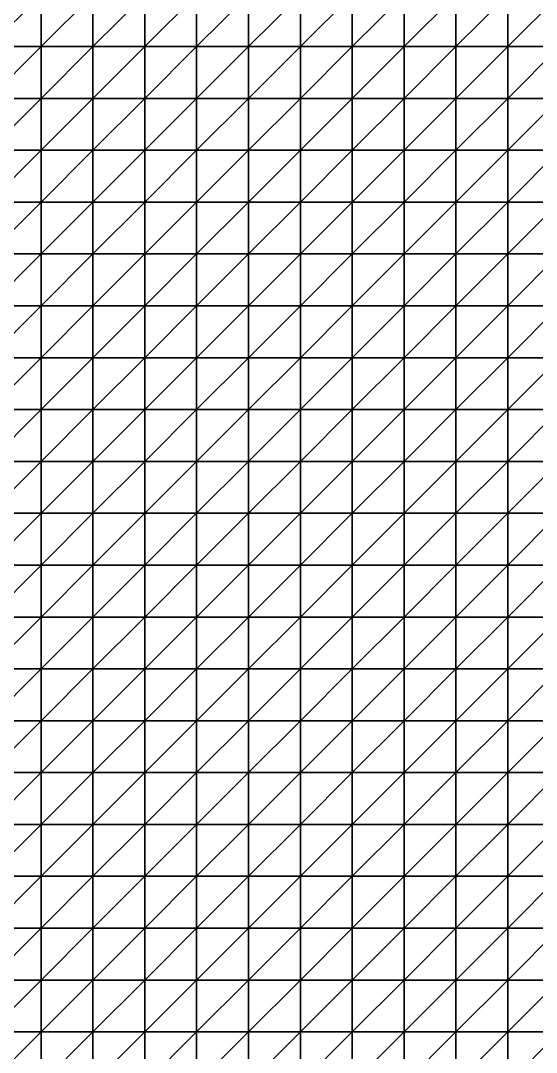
# Model space of a CAD drawing. Header units: metres. Extents: x 351000 to 353000, y 7455000 to 7457000.
# Drawn here: x 351490.1 to 351738.8, y 7455490.1 to 7455987.5 of the extents above; entities that cross this region are included whole.
import ezdxf

# ---------------------------------------------------------------- set-up
doc = ezdxf.new("R2010")
doc.units = ezdxf.units.M

msp = doc.modelspace()

# ---------------------------------------------------------------- linework, layer by layer
at = {"layer": 'BASE_OF_LEACHED_CAP_BOLC'}
for points in [[(351475, 7455975, 1236.84), (351500, 7455975, 1240.95), (351500, 7456000, 1235.75)], [(351475, 7455975, 1236.84), (351500, 7456000, 1235.75), (351475, 7456000, 1236.22)], [(351500, 7455975, 1240.95), (351525, 7455975, 1242.1), (351525, 7456000, 1236.6)], [(351500, 7455975, 1240.95), (351525, 7456000, 1236.6), (351500, 7456000, 1235.75)], [(351525, 7455975, 1242.1), (351550, 7455975, 1244.39), (351550, 7456000, 1239.29)], [(351525, 7455975, 1242.1), (351550, 7456000, 1239.29), (351525, 7456000, 1236.6)], [(351550, 7455975, 1244.39), (351575, 7455975, 1248.09), (351575, 7456000, 1243.83)], [(351550, 7455975, 1244.39), (351575, 7456000, 1243.83), (351550, 7456000, 1239.29)], [(351575, 7455975, 1248.09), (351600, 7455975, 1251.09), (351600, 7456000, 1249.67)], [(351575, 7455975, 1248.09), (351600, 7456000, 1249.67), (351575, 7456000, 1243.83)], [(351600, 7455975, 1251.09), (351625, 7455975, 1246), (351625, 7456000, 1246.76)], [(351600, 7455975, 1251.09), (351625, 7456000, 1246.76), (351600, 7456000, 1249.67)], [(351625, 7455975, 1246), (351650, 7455975, 1240.22), (351650, 7456000, 1240.07)], [(351625, 7455975, 1246), (351650, 7456000, 1240.07), (351625, 7456000, 1246.76)], [(351650, 7455975, 1240.22), (351675, 7455975, 1234.68), (351675, 7456000, 1233.52)], [(351650, 7455975, 1240.22), (351675, 7456000, 1233.52), (351650, 7456000, 1240.07)], [(351675, 7455975, 1234.68), (351700, 7455975, 1229.93), (351700, 7456000, 1227.82)], [(351675, 7455975, 1234.68), (351700, 7456000, 1227.82), (351675, 7456000, 1233.52)], [(351700, 7455975, 1229.93), (351725, 7455975, 1226.12), (351725, 7456000, 1223.27)], [(351700, 7455975, 1229.93), (351725, 7456000, 1223.27), (351700, 7456000, 1227.82)], [(351725, 7455975, 1226.12), (351750, 7455975, 1223.16), (351750, 7456000, 1219.85)], [(351725, 7455975, 1226.12), (351750, 7456000, 1219.85), (351725, 7456000, 1223.27)], [(351475, 7455950, 1236.3), (351500, 7455950, 1244.77), (351500, 7455975, 1240.95)], [(351475, 7455950, 1236.3), (351500, 7455975, 1240.95), (351475, 7455975, 1236.84)], [(351500, 7455950, 1244.77), (351525, 7455950, 1248.31), (351525, 7455975, 1242.1)], [(351500, 7455950, 1244.77), (351525, 7455975, 1242.1), (351500, 7455975, 1240.95)], [(351525, 7455950, 1248.31), (351550, 7455950, 1250.32), (351550, 7455975, 1244.39)], [(351525, 7455950, 1248.31), (351550, 7455975, 1244.39), (351525, 7455975, 1242.1)], [(351550, 7455950, 1250.32), (351575, 7455950, 1253.02), (351575, 7455975, 1248.09)], [(351550, 7455950, 1250.32), (351575, 7455975, 1248.09), (351550, 7455975, 1244.39)], [(351575, 7455950, 1253.02), (351600, 7455950, 1250.31), (351600, 7455975, 1251.09)], [(351575, 7455950, 1253.02), (351600, 7455975, 1251.09), (351575, 7455975, 1248.09)], [(351600, 7455950, 1250.31), (351625, 7455950, 1246.12), (351625, 7455975, 1246)], [(351600, 7455950, 1250.31), (351625, 7455975, 1246), (351600, 7455975, 1251.09)], [(351625, 7455950, 1246.12), (351650, 7455950, 1241.43), (351650, 7455975, 1240.22)], [(351625, 7455950, 1246.12), (351650, 7455975, 1240.22), (351625, 7455975, 1246)], [(351650, 7455950, 1241.43), (351675, 7455950, 1236.98), (351675, 7455975, 1234.68)], [(351650, 7455950, 1241.43), (351675, 7455975, 1234.68), (351650, 7455975, 1240.22)], [(351675, 7455950, 1236.98), (351700, 7455950, 1233.14), (351700, 7455975, 1229.93)], [(351675, 7455950, 1236.98), (351700, 7455975, 1229.93), (351675, 7455975, 1234.68)], [(351700, 7455950, 1233.14), (351725, 7455950, 1229.92), (351725, 7455975, 1226.12)], [(351700, 7455950, 1233.14), (351725, 7455975, 1226.12), (351700, 7455975, 1229.93)], [(351725, 7455950, 1229.92), (351750, 7455950, 1227.17), (351750, 7455975, 1223.16)], [(351725, 7455950, 1229.92), (351750, 7455975, 1223.16), (351725, 7455975, 1226.12)], [(351475, 7455925, 1235.77), (351500, 7455925, 1243.79), (351500, 7455950, 1244.77)], [(351475, 7455925, 1235.77), (351500, 7455950, 1244.77), (351475, 7455950, 1236.3)], [(351500, 7455925, 1243.79), (351525, 7455925, 1249.36), (351525, 7455950, 1248.31)], [(351500, 7455925, 1243.79), (351525, 7455950, 1248.31), (351500, 7455950, 1244.77)], [(351525, 7455925, 1249.36), (351550, 7455925, 1252.08), (351550, 7455950, 1250.32)], [(351525, 7455925, 1249.36), (351550, 7455950, 1250.32), (351525, 7455950, 1248.31)], [(351550, 7455925, 1252.08), (351575, 7455925, 1252.13), (351575, 7455950, 1253.02)], [(351550, 7455925, 1252.08), (351575, 7455950, 1253.02), (351550, 7455950, 1250.32)], [(351575, 7455925, 1252.13), (351600, 7455925, 1250.15), (351600, 7455950, 1250.31)], [(351575, 7455925, 1252.13), (351600, 7455950, 1250.31), (351575, 7455950, 1253.02)], [(351600, 7455925, 1250.15), (351625, 7455925, 1246.97), (351625, 7455950, 1246.12)], [(351600, 7455925, 1250.15), (351625, 7455950, 1246.12), (351600, 7455950, 1250.31)], [(351625, 7455925, 1246.97), (351650, 7455925, 1243.4), (351650, 7455950, 1241.43)], [(351625, 7455925, 1246.97), (351650, 7455950, 1241.43), (351625, 7455950, 1246.12)], [(351650, 7455925, 1243.4), (351675, 7455925, 1239.98), (351675, 7455950, 1236.98)], [(351650, 7455925, 1243.4), (351675, 7455950, 1236.98), (351650, 7455950, 1241.43)], [(351675, 7455925, 1239.98), (351700, 7455925, 1236.92), (351700, 7455950, 1233.14)], [(351675, 7455925, 1239.98), (351700, 7455950, 1233.14), (351675, 7455950, 1236.98)], [(351700, 7455925, 1236.92), (351725, 7455925, 1234.09), (351725, 7455950, 1229.92)], [(351700, 7455925, 1236.92), (351725, 7455950, 1229.92), (351700, 7455950, 1233.14)], [(351725, 7455925, 1234.09), (351750, 7455925, 1231.28), (351750, 7455950, 1227.17)], [(351725, 7455925, 1234.09), (351750, 7455950, 1227.17), (351725, 7455950, 1229.92)], [(351475, 7455900, 1235.75), (351500, 7455900, 1243.23), (351500, 7455925, 1243.79)], [(351475, 7455900, 1235.75), (351500, 7455925, 1243.79), (351475, 7455925, 1235.77)], [(351500, 7455900, 1243.23), (351525, 7455900, 1248.46), (351525, 7455925, 1249.36)], [(351500, 7455900, 1243.23), (351525, 7455925, 1249.36), (351500, 7455925, 1243.79)], [(351525, 7455900, 1248.46), (351550, 7455900, 1251.15), (351550, 7455925, 1252.08)], [(351525, 7455900, 1248.46), (351550, 7455925, 1252.08), (351525, 7455925, 1249.36)], [(351550, 7455900, 1251.15), (351575, 7455900, 1251.58), (351575, 7455925, 1252.13)], [(351550, 7455900, 1251.15), (351575, 7455925, 1252.13), (351550, 7455925, 1252.08)], [(351575, 7455900, 1251.58), (351600, 7455900, 1250.33), (351600, 7455925, 1250.15)], [(351575, 7455900, 1251.58), (351600, 7455925, 1250.15), (351575, 7455925, 1252.13)], [(351600, 7455900, 1250.33), (351625, 7455900, 1248.12), (351625, 7455925, 1246.97)], [(351600, 7455900, 1250.33), (351625, 7455925, 1246.97), (351600, 7455925, 1250.15)], [(351625, 7455900, 1248.12), (351650, 7455900, 1245.59), (351650, 7455925, 1243.4)], [(351625, 7455900, 1248.12), (351650, 7455925, 1243.4), (351625, 7455925, 1246.97)], [(351650, 7455900, 1245.59), (351675, 7455900, 1243.09), (351675, 7455925, 1239.98)], [(351650, 7455900, 1245.59), (351675, 7455925, 1239.98), (351650, 7455925, 1243.4)], [(351675, 7455900, 1243.09), (351700, 7455900, 1240.65), (351700, 7455925, 1236.92)], [(351675, 7455900, 1243.09), (351700, 7455925, 1236.92), (351675, 7455925, 1239.98)], [(351700, 7455900, 1240.65), (351725, 7455900, 1238.01), (351725, 7455925, 1234.09)], [(351700, 7455900, 1240.65), (351725, 7455925, 1234.09), (351700, 7455925, 1236.92)], [(351725, 7455900, 1238.01), (351750, 7455900, 1234.93), (351750, 7455925, 1231.28)], [(351725, 7455900, 1238.01), (351750, 7455925, 1231.28), (351725, 7455925, 1234.09)], [(351475, 7455875, 1236.37), (351500, 7455875, 1243.07), (351500, 7455900, 1243.23)], [(351475, 7455875, 1236.37), (351500, 7455900, 1243.23), (351475, 7455900, 1235.75)], [(351500, 7455875, 1243.07), (351525, 7455875, 1247.74), (351525, 7455900, 1248.46)], [(351500, 7455875, 1243.07), (351525, 7455900, 1248.46), (351500, 7455900, 1243.23)], [(351525, 7455875, 1247.74), (351550, 7455875, 1250.27), (351550, 7455900, 1251.15)], [(351525, 7455875, 1247.74), (351550, 7455900, 1251.15), (351525, 7455900, 1248.46)], [(351550, 7455875, 1250.27), (351575, 7455875, 1250.95), (351575, 7455900, 1251.58)], [(351550, 7455875, 1250.27), (351575, 7455900, 1251.58), (351550, 7455900, 1251.15)], [(351575, 7455875, 1250.95), (351600, 7455875, 1250.33), (351600, 7455900, 1250.33)], [(351575, 7455875, 1250.95), (351600, 7455900, 1250.33), (351575, 7455900, 1251.58)], [(351600, 7455875, 1250.33), (351625, 7455875, 1248.99), (351625, 7455900, 1248.12)], [(351600, 7455875, 1250.33), (351625, 7455900, 1248.12), (351600, 7455900, 1250.33)], [(351625, 7455875, 1248.99), (351650, 7455875, 1247.39), (351650, 7455900, 1245.59)], [(351625, 7455875, 1248.99), (351650, 7455900, 1245.59), (351625, 7455900, 1248.12)], [(351650, 7455875, 1247.39), (351675, 7455875, 1245.68), (351675, 7455900, 1243.09)], [(351650, 7455875, 1247.39), (351675, 7455900, 1243.09), (351650, 7455900, 1245.59)], [(351675, 7455875, 1245.68), (351700, 7455875, 1243.72), (351700, 7455900, 1240.65)], [(351675, 7455875, 1245.68), (351700, 7455900, 1240.65), (351675, 7455900, 1243.09)], [(351700, 7455875, 1243.72), (351725, 7455875, 1241.16), (351725, 7455900, 1238.01)], [(351700, 7455875, 1243.72), (351725, 7455900, 1238.01), (351700, 7455900, 1240.65)], [(351725, 7455875, 1241.16), (351750, 7455875, 1237.73), (351750, 7455900, 1234.93)], [(351725, 7455875, 1241.16), (351750, 7455900, 1234.93), (351725, 7455900, 1238.01)], [(351475, 7455850, 1237.4), (351500, 7455850, 1242.96), (351500, 7455875, 1243.07)], [(351475, 7455850, 1237.4), (351500, 7455875, 1243.07), (351475, 7455875, 1236.37)], [(351500, 7455850, 1242.96), (351525, 7455850, 1246.81), (351525, 7455875, 1247.74)], [(351500, 7455850, 1242.96), (351525, 7455875, 1247.74), (351500, 7455875, 1243.07)], [(351525, 7455850, 1246.81), (351550, 7455850, 1248.95), (351550, 7455875, 1250.27)], [(351525, 7455850, 1246.81), (351550, 7455875, 1250.27), (351525, 7455875, 1247.74)], [(351550, 7455850, 1248.95), (351575, 7455850, 1249.74), (351575, 7455875, 1250.95)], [(351550, 7455850, 1248.95), (351575, 7455875, 1250.95), (351550, 7455875, 1250.27)], [(351575, 7455850, 1249.74), (351600, 7455850, 1249.62), (351600, 7455875, 1250.33)], [(351575, 7455850, 1249.74), (351600, 7455875, 1250.33), (351575, 7455875, 1250.95)], [(351600, 7455850, 1249.62), (351625, 7455850, 1249.03), (351625, 7455875, 1248.99)], [(351600, 7455850, 1249.62), (351625, 7455875, 1248.99), (351600, 7455875, 1250.33)], [(351625, 7455850, 1249.03), (351650, 7455850, 1248.25), (351650, 7455875, 1247.39)], [(351625, 7455850, 1249.03), (351650, 7455875, 1247.39), (351625, 7455875, 1248.99)], [(351650, 7455850, 1248.25), (351675, 7455850, 1247.25), (351675, 7455875, 1245.68)], [(351650, 7455850, 1248.25), (351675, 7455875, 1245.68), (351650, 7455875, 1247.39)], [(351675, 7455850, 1247.25), (351700, 7455850, 1245.72), (351700, 7455875, 1243.72)], [(351675, 7455850, 1247.25), (351700, 7455875, 1243.72), (351675, 7455875, 1245.68)], [(351700, 7455850, 1245.72), (351725, 7455850, 1243.24), (351725, 7455875, 1241.16)], [(351700, 7455850, 1245.72), (351725, 7455875, 1241.16), (351700, 7455875, 1243.72)], [(351725, 7455850, 1243.24), (351750, 7455850, 1239.54), (351750, 7455875, 1237.73)], [(351725, 7455850, 1243.24), (351750, 7455875, 1237.73), (351725, 7455875, 1241.16)], [(351475, 7455825, 1238.33), (351500, 7455825, 1242.42), (351500, 7455850, 1242.96)], [(351475, 7455825, 1238.33), (351500, 7455850, 1242.96), (351475, 7455850, 1237.4)], [(351500, 7455825, 1242.42), (351525, 7455825, 1245.18), (351525, 7455850, 1246.81)], [(351500, 7455825, 1242.42), (351525, 7455850, 1246.81), (351500, 7455850, 1242.96)], [(351525, 7455825, 1245.18), (351550, 7455825, 1246.76), (351550, 7455850, 1248.95)], [(351525, 7455825, 1245.18), (351550, 7455850, 1248.95), (351525, 7455850, 1246.81)], [(351550, 7455825, 1246.76), (351575, 7455825, 1247.51), (351575, 7455850, 1249.74)], [(351550, 7455825, 1246.76), (351575, 7455850, 1249.74), (351550, 7455850, 1248.95)], [(351575, 7455825, 1247.51), (351600, 7455825, 1247.8), (351600, 7455850, 1249.62)], [(351575, 7455825, 1247.51), (351600, 7455850, 1249.62), (351575, 7455850, 1249.74)], [(351600, 7455825, 1247.8), (351625, 7455825, 1247.89), (351625, 7455850, 1249.03)], [(351600, 7455825, 1247.8), (351625, 7455850, 1249.03), (351600, 7455850, 1249.62)], [(351625, 7455825, 1247.89), (351650, 7455825, 1247.87), (351650, 7455850, 1248.25)], [(351625, 7455825, 1247.89), (351650, 7455850, 1248.25), (351625, 7455850, 1249.03)], [(351650, 7455825, 1247.87), (351675, 7455825, 1247.56), (351675, 7455850, 1247.25)], [(351650, 7455825, 1247.87), (351675, 7455850, 1247.25), (351650, 7455850, 1248.25)], [(351675, 7455825, 1247.56), (351700, 7455825, 1246.51), (351700, 7455850, 1245.72)], [(351675, 7455825, 1247.56), (351700, 7455850, 1245.72), (351675, 7455850, 1247.25)], [(351700, 7455825, 1246.51), (351725, 7455825, 1244.23), (351725, 7455850, 1243.24)], [(351700, 7455825, 1246.51), (351725, 7455850, 1243.24), (351700, 7455850, 1245.72)], [(351725, 7455825, 1244.23), (351750, 7455825, 1240.43), (351750, 7455850, 1239.54)], [(351725, 7455825, 1244.23), (351750, 7455850, 1239.54), (351725, 7455850, 1243.24)], [(351475, 7455800, 1238.61), (351500, 7455800, 1240.99), (351500, 7455825, 1242.42)], [(351475, 7455800, 1238.61), (351500, 7455825, 1242.42), (351475, 7455825, 1238.33)], [(351500, 7455800, 1240.99), (351525, 7455800, 1242.5), (351525, 7455825, 1245.18)], [(351500, 7455800, 1240.99), (351525, 7455825, 1245.18), (351500, 7455825, 1242.42)], [(351525, 7455800, 1242.5), (351550, 7455800, 1243.43), (351550, 7455825, 1246.76)], [(351525, 7455800, 1242.5), (351550, 7455825, 1246.76), (351525, 7455825, 1245.18)], [(351550, 7455800, 1243.43), (351575, 7455800, 1244.09), (351575, 7455825, 1247.51)], [(351550, 7455800, 1243.43), (351575, 7455825, 1247.51), (351550, 7455825, 1246.76)], [(351575, 7455800, 1244.09), (351600, 7455800, 1244.75), (351600, 7455825, 1247.8)], [(351575, 7455800, 1244.09), (351600, 7455825, 1247.8), (351575, 7455825, 1247.51)], [(351600, 7455800, 1244.75), (351625, 7455800, 1245.49), (351625, 7455825, 1247.89)], [(351600, 7455800, 1244.75), (351625, 7455825, 1247.89), (351600, 7455825, 1247.8)], [(351625, 7455800, 1245.49), (351650, 7455800, 1246.23), (351650, 7455825, 1247.87)], [(351625, 7455800, 1245.49), (351650, 7455825, 1247.87), (351625, 7455825, 1247.89)], [(351650, 7455800, 1246.23), (351675, 7455800, 1246.64), (351675, 7455825, 1247.56)], [(351650, 7455800, 1246.23), (351675, 7455825, 1247.56), (351650, 7455825, 1247.87)], [(351675, 7455800, 1246.64), (351700, 7455800, 1246.17), (351700, 7455825, 1246.51)], [(351675, 7455800, 1246.64), (351700, 7455825, 1246.51), (351675, 7455825, 1247.56)], [(351700, 7455800, 1246.17), (351725, 7455800, 1244.26), (351725, 7455825, 1244.23)], [(351700, 7455800, 1246.17), (351725, 7455825, 1244.23), (351700, 7455825, 1246.51)], [(351725, 7455800, 1244.26), (351750, 7455800, 1240.63), (351750, 7455825, 1240.43)], [(351725, 7455800, 1244.26), (351750, 7455825, 1240.43), (351725, 7455825, 1244.23)], [(351475, 7455775, 1237.82), (351500, 7455775, 1238.43), (351500, 7455800, 1240.99)], [(351475, 7455775, 1237.82), (351500, 7455800, 1240.99), (351475, 7455800, 1238.61)], [(351500, 7455775, 1238.43), (351525, 7455775, 1238.7), (351525, 7455800, 1242.5)], [(351500, 7455775, 1238.43), (351525, 7455800, 1242.5), (351500, 7455800, 1240.99)], [(351525, 7455775, 1238.7), (351550, 7455775, 1239), (351550, 7455800, 1243.43)], [(351525, 7455775, 1238.7), (351550, 7455800, 1243.43), (351525, 7455800, 1242.5)], [(351550, 7455775, 1239), (351575, 7455775, 1239.62), (351575, 7455800, 1244.09)], [(351550, 7455775, 1239), (351575, 7455800, 1244.09), (351550, 7455800, 1243.43)], [(351575, 7455775, 1239.62), (351600, 7455775, 1240.67), (351600, 7455800, 1244.75)], [(351575, 7455775, 1239.62), (351600, 7455800, 1244.75), (351575, 7455800, 1244.09)], [(351600, 7455775, 1240.67), (351625, 7455775, 1242.06), (351625, 7455800, 1245.49)], [(351600, 7455775, 1240.67), (351625, 7455800, 1245.49), (351600, 7455800, 1244.75)], [(351625, 7455775, 1242.06), (351650, 7455775, 1243.57), (351650, 7455800, 1246.23)], [(351625, 7455775, 1242.06), (351650, 7455800, 1246.23), (351625, 7455800, 1245.49)], [(351650, 7455775, 1243.57), (351675, 7455775, 1244.74), (351675, 7455800, 1246.64)], [(351650, 7455775, 1243.57), (351675, 7455800, 1246.64), (351650, 7455800, 1246.23)], [(351675, 7455775, 1244.74), (351700, 7455775, 1244.95), (351700, 7455800, 1246.17)], [(351675, 7455775, 1244.74), (351700, 7455800, 1246.17), (351675, 7455800, 1246.64)], [(351700, 7455775, 1244.95), (351725, 7455775, 1243.59), (351725, 7455800, 1244.26)], [(351700, 7455775, 1244.95), (351725, 7455800, 1244.26), (351700, 7455800, 1246.17)], [(351725, 7455775, 1243.59), (351750, 7455775, 1240.38), (351750, 7455800, 1240.63)], [(351725, 7455775, 1243.59), (351750, 7455800, 1240.63), (351725, 7455800, 1244.26)], [(351475, 7455750, 1235.82), (351500, 7455750, 1234.81), (351500, 7455775, 1238.43)], [(351475, 7455750, 1235.82), (351500, 7455775, 1238.43), (351475, 7455775, 1237.82)], [(351500, 7455750, 1234.81), (351525, 7455750, 1234), (351525, 7455775, 1238.7)], [(351500, 7455750, 1234.81), (351525, 7455775, 1238.7), (351500, 7455775, 1238.43)], [(351525, 7455750, 1234), (351550, 7455750, 1233.84), (351550, 7455775, 1239)], [(351525, 7455750, 1234), (351550, 7455775, 1239), (351525, 7455775, 1238.7)], [(351550, 7455750, 1233.84), (351575, 7455750, 1234.53), (351575, 7455775, 1239.62)], [(351550, 7455750, 1233.84), (351575, 7455775, 1239.62), (351550, 7455775, 1239)], [(351575, 7455750, 1234.53), (351600, 7455750, 1236.01), (351600, 7455775, 1240.67)], [(351575, 7455750, 1234.53), (351600, 7455775, 1240.67), (351575, 7455775, 1239.62)], [(351600, 7455750, 1236.01), (351625, 7455750, 1238.05), (351625, 7455775, 1242.06)], [(351600, 7455750, 1236.01), (351625, 7455775, 1242.06), (351600, 7455775, 1240.67)], [(351625, 7455750, 1238.05), (351650, 7455750, 1240.29), (351650, 7455775, 1243.57)], [(351625, 7455750, 1238.05), (351650, 7455775, 1243.57), (351625, 7455775, 1242.06)], [(351650, 7455750, 1240.29), (351675, 7455750, 1242.21), (351675, 7455775, 1244.74)], [(351650, 7455750, 1240.29), (351675, 7455775, 1244.74), (351650, 7455775, 1243.57)], [(351675, 7455750, 1242.21), (351700, 7455750, 1243.12), (351700, 7455775, 1244.95)], [(351675, 7455750, 1242.21), (351700, 7455775, 1244.95), (351675, 7455775, 1244.74)], [(351700, 7455750, 1243.12), (351725, 7455750, 1242.41), (351725, 7455775, 1243.59)], [(351700, 7455750, 1243.12), (351725, 7455775, 1243.59), (351700, 7455775, 1244.95)], [(351725, 7455750, 1242.41), (351750, 7455750, 1239.81), (351750, 7455775, 1240.38)], [(351725, 7455750, 1242.41), (351750, 7455775, 1240.38), (351725, 7455775, 1243.59)], [(351475, 7455725, 1232.79), (351500, 7455725, 1230.49), (351500, 7455750, 1234.81)], [(351475, 7455725, 1232.79), (351500, 7455750, 1234.81), (351475, 7455750, 1235.82)], [(351500, 7455725, 1230.49), (351525, 7455725, 1228.93), (351525, 7455750, 1234)], [(351500, 7455725, 1230.49), (351525, 7455750, 1234), (351500, 7455750, 1234.81)], [(351525, 7455725, 1228.93), (351550, 7455725, 1228.53), (351550, 7455750, 1233.84)], [(351525, 7455725, 1228.93), (351550, 7455750, 1233.84), (351525, 7455750, 1234)], [(351550, 7455725, 1228.53), (351575, 7455725, 1229.41), (351575, 7455750, 1234.53)], [(351550, 7455725, 1228.53), (351575, 7455750, 1234.53), (351550, 7455750, 1233.84)], [(351575, 7455725, 1229.41), (351600, 7455725, 1231.35), (351600, 7455750, 1236.01)], [(351575, 7455725, 1229.41), (351600, 7455750, 1236.01), (351575, 7455750, 1234.53)], [(351600, 7455725, 1231.35), (351625, 7455725, 1233.97), (351625, 7455750, 1238.05)], [(351600, 7455725, 1231.35), (351625, 7455750, 1238.05), (351600, 7455750, 1236.01)], [(351625, 7455725, 1233.97), (351650, 7455725, 1236.82), (351650, 7455750, 1240.29)], [(351625, 7455725, 1233.97), (351650, 7455750, 1240.29), (351625, 7455750, 1238.05)], [(351650, 7455725, 1236.82), (351675, 7455725, 1239.34), (351675, 7455750, 1242.21)], [(351650, 7455725, 1236.82), (351675, 7455750, 1242.21), (351650, 7455750, 1240.29)], [(351675, 7455725, 1239.34), (351700, 7455725, 1240.86), (351700, 7455750, 1243.12)], [(351675, 7455725, 1239.34), (351700, 7455750, 1243.12), (351675, 7455750, 1242.21)], [(351700, 7455725, 1240.86), (351725, 7455725, 1240.78), (351725, 7455750, 1242.41)], [(351700, 7455725, 1240.86), (351725, 7455750, 1242.41), (351700, 7455750, 1243.12)], [(351725, 7455725, 1240.78), (351750, 7455725, 1238.86), (351750, 7455750, 1239.81)], [(351725, 7455725, 1240.78), (351750, 7455750, 1239.81), (351725, 7455750, 1242.41)], [(351475, 7455700, 1229.16), (351500, 7455700, 1226.05), (351500, 7455725, 1230.49)], [(351475, 7455700, 1229.16), (351500, 7455725, 1230.49), (351475, 7455725, 1232.79)], [(351500, 7455700, 1226.05), (351525, 7455700, 1224.09), (351525, 7455725, 1228.93)], [(351500, 7455700, 1226.05), (351525, 7455725, 1228.93), (351500, 7455725, 1230.49)], [(351525, 7455700, 1224.09), (351550, 7455700, 1223.71), (351550, 7455725, 1228.53)], [(351525, 7455700, 1224.09), (351550, 7455725, 1228.53), (351525, 7455725, 1228.93)], [(351550, 7455700, 1223.71), (351575, 7455700, 1224.87), (351575, 7455725, 1229.41)], [(351550, 7455700, 1223.71), (351575, 7455725, 1229.41), (351550, 7455725, 1228.53)], [(351575, 7455700, 1224.87), (351600, 7455700, 1227.22), (351600, 7455725, 1231.35)], [(351575, 7455700, 1224.87), (351600, 7455725, 1231.35), (351575, 7455725, 1229.41)], [(351600, 7455700, 1227.22), (351625, 7455700, 1230.26), (351625, 7455725, 1233.97)], [(351600, 7455700, 1227.22), (351625, 7455725, 1233.97), (351600, 7455725, 1231.35)], [(351625, 7455700, 1230.26), (351650, 7455700, 1233.48), (351650, 7455725, 1236.82)], [(351625, 7455700, 1230.26), (351650, 7455725, 1236.82), (351625, 7455725, 1233.97)], [(351650, 7455700, 1233.48), (351675, 7455700, 1236.33), (351675, 7455725, 1239.34)], [(351650, 7455700, 1233.48), (351675, 7455725, 1239.34), (351650, 7455725, 1236.82)], [(351675, 7455700, 1236.33), (351700, 7455700, 1238.21), (351700, 7455725, 1240.86)], [(351675, 7455700, 1236.33), (351700, 7455725, 1240.86), (351675, 7455725, 1239.34)], [(351700, 7455700, 1238.21), (351725, 7455700, 1238.62), (351725, 7455725, 1240.78)], [(351700, 7455700, 1238.21), (351725, 7455725, 1240.78), (351700, 7455725, 1240.86)], [(351725, 7455700, 1238.62), (351750, 7455700, 1237.33), (351750, 7455725, 1238.86)], [(351725, 7455700, 1238.62), (351750, 7455725, 1238.86), (351725, 7455725, 1240.78)], [(351475, 7455675, 1225.49), (351500, 7455675, 1222.05), (351500, 7455700, 1226.05)], [(351475, 7455675, 1225.49), (351500, 7455700, 1226.05), (351475, 7455700, 1229.16)], [(351500, 7455675, 1222.05), (351525, 7455675, 1220.08), (351525, 7455700, 1224.09)], [(351500, 7455675, 1222.05), (351525, 7455700, 1224.09), (351500, 7455700, 1226.05)], [(351525, 7455675, 1220.08), (351550, 7455675, 1219.9), (351550, 7455700, 1223.71)], [(351525, 7455675, 1220.08), (351550, 7455700, 1223.71), (351525, 7455700, 1224.09)], [(351550, 7455675, 1219.9), (351575, 7455675, 1221.38), (351575, 7455700, 1224.87)], [(351550, 7455675, 1219.9), (351575, 7455700, 1224.87), (351550, 7455700, 1223.71)], [(351575, 7455675, 1221.38), (351600, 7455675, 1224.01), (351600, 7455700, 1227.22)], [(351575, 7455675, 1221.38), (351600, 7455700, 1227.22), (351575, 7455700, 1224.87)], [(351600, 7455675, 1224.01), (351625, 7455675, 1227.21), (351625, 7455700, 1230.26)], [(351600, 7455675, 1224.01), (351625, 7455700, 1230.26), (351600, 7455700, 1227.22)], [(351625, 7455675, 1227.21), (351650, 7455675, 1230.43), (351650, 7455700, 1233.48)], [(351625, 7455675, 1227.21), (351650, 7455700, 1233.48), (351625, 7455700, 1230.26)], [(351650, 7455675, 1230.43), (351675, 7455675, 1233.23), (351675, 7455700, 1236.33)], [(351650, 7455675, 1230.43), (351675, 7455700, 1236.33), (351650, 7455700, 1233.48)], [(351675, 7455675, 1233.23), (351700, 7455675, 1235.12), (351700, 7455700, 1238.21)], [(351675, 7455675, 1233.23), (351700, 7455700, 1238.21), (351675, 7455700, 1236.33)], [(351700, 7455675, 1235.12), (351725, 7455675, 1235.74), (351725, 7455700, 1238.62)], [(351700, 7455675, 1235.12), (351725, 7455700, 1238.62), (351700, 7455700, 1238.21)], [(351725, 7455675, 1235.74), (351750, 7455675, 1234.96), (351750, 7455700, 1237.33)], [(351725, 7455675, 1235.74), (351750, 7455700, 1237.33), (351725, 7455700, 1238.62)], [(351475, 7455650, 1222.28), (351500, 7455650, 1218.96), (351500, 7455675, 1222.05)], [(351475, 7455650, 1222.28), (351500, 7455675, 1222.05), (351475, 7455675, 1225.49)], [(351500, 7455650, 1218.96), (351525, 7455650, 1217.25), (351525, 7455675, 1220.08)], [(351500, 7455650, 1218.96), (351525, 7455675, 1220.08), (351500, 7455675, 1222.05)], [(351525, 7455650, 1217.25), (351550, 7455650, 1217.4), (351550, 7455675, 1219.9)], [(351525, 7455650, 1217.25), (351550, 7455675, 1219.9), (351525, 7455675, 1220.08)], [(351550, 7455650, 1217.4), (351575, 7455650, 1219.14), (351575, 7455675, 1221.38)], [(351550, 7455650, 1217.4), (351575, 7455675, 1221.38), (351550, 7455675, 1219.9)], [(351575, 7455650, 1219.14), (351600, 7455650, 1221.84), (351600, 7455675, 1224.01)], [(351575, 7455650, 1219.14), (351600, 7455675, 1224.01), (351575, 7455675, 1221.38)], [(351600, 7455650, 1221.84), (351625, 7455650, 1224.85), (351625, 7455675, 1227.21)], [(351600, 7455650, 1221.84), (351625, 7455675, 1227.21), (351600, 7455675, 1224.01)], [(351625, 7455650, 1224.85), (351650, 7455650, 1227.68), (351650, 7455675, 1230.43)], [(351625, 7455650, 1224.85), (351650, 7455675, 1230.43), (351625, 7455675, 1227.21)], [(351650, 7455650, 1227.68), (351675, 7455650, 1229.98), (351675, 7455675, 1233.23)], [(351650, 7455650, 1227.68), (351675, 7455675, 1233.23), (351650, 7455675, 1230.43)], [(351675, 7455650, 1229.98), (351700, 7455650, 1231.48), (351700, 7455675, 1235.12)], [(351675, 7455650, 1229.98), (351700, 7455675, 1235.12), (351675, 7455675, 1233.23)], [(351700, 7455650, 1231.48), (351725, 7455650, 1232.03), (351725, 7455675, 1235.74)], [(351700, 7455650, 1231.48), (351725, 7455675, 1235.74), (351700, 7455675, 1235.12)], [(351725, 7455650, 1232.03), (351750, 7455650, 1231.62), (351750, 7455675, 1234.96)], [(351725, 7455650, 1232.03), (351750, 7455675, 1234.96), (351725, 7455675, 1235.74)], [(351475, 7455625, 1219.81), (351500, 7455625, 1216.93), (351500, 7455650, 1218.96)], [(351475, 7455625, 1219.81), (351500, 7455650, 1218.96), (351475, 7455650, 1222.28)], [(351500, 7455625, 1216.93), (351525, 7455625, 1215.68), (351525, 7455650, 1217.25)], [(351500, 7455625, 1216.93), (351525, 7455650, 1217.25), (351500, 7455650, 1218.96)], [(351525, 7455625, 1215.68), (351550, 7455625, 1216.19), (351550, 7455650, 1217.4)], [(351525, 7455625, 1215.68), (351550, 7455650, 1217.4), (351525, 7455650, 1217.25)], [(351550, 7455625, 1216.19), (351575, 7455625, 1218.06), (351575, 7455650, 1219.14)], [(351550, 7455625, 1216.19), (351575, 7455650, 1219.14), (351550, 7455650, 1217.4)], [(351575, 7455625, 1218.06), (351600, 7455625, 1220.58), (351600, 7455650, 1221.84)], [(351575, 7455625, 1218.06), (351600, 7455650, 1221.84), (351575, 7455650, 1219.14)], [(351600, 7455625, 1220.58), (351625, 7455625, 1223.08), (351625, 7455650, 1224.85)], [(351600, 7455625, 1220.58), (351625, 7455650, 1224.85), (351600, 7455650, 1221.84)], [(351625, 7455625, 1223.08), (351650, 7455625, 1225.11), (351650, 7455650, 1227.68)], [(351625, 7455625, 1223.08), (351650, 7455650, 1227.68), (351625, 7455650, 1224.85)], [(351650, 7455625, 1225.11), (351675, 7455625, 1226.52), (351675, 7455650, 1229.98)], [(351650, 7455625, 1225.11), (351675, 7455650, 1229.98), (351650, 7455650, 1227.68)], [(351675, 7455625, 1226.52), (351700, 7455625, 1227.3), (351700, 7455650, 1231.48)], [(351675, 7455625, 1226.52), (351700, 7455650, 1231.48), (351675, 7455650, 1229.98)], [(351700, 7455625, 1227.3), (351725, 7455625, 1227.53), (351725, 7455650, 1232.03)], [(351700, 7455625, 1227.3), (351725, 7455650, 1232.03), (351700, 7455650, 1231.48)], [(351725, 7455625, 1227.53), (351750, 7455625, 1227.4), (351750, 7455650, 1231.62)], [(351725, 7455625, 1227.53), (351750, 7455650, 1231.62), (351725, 7455650, 1232.03)], [(351475, 7455600, 1218.12), (351500, 7455600, 1215.87), (351500, 7455625, 1216.93)], [(351475, 7455600, 1218.12), (351500, 7455625, 1216.93), (351475, 7455625, 1219.81)], [(351500, 7455600, 1215.87), (351525, 7455600, 1215.16), (351525, 7455625, 1215.68)], [(351500, 7455600, 1215.87), (351525, 7455625, 1215.68), (351500, 7455625, 1216.93)], [(351525, 7455600, 1215.16), (351550, 7455600, 1215.98), (351550, 7455625, 1216.19)], [(351525, 7455600, 1215.16), (351550, 7455625, 1216.19), (351525, 7455625, 1215.68)], [(351550, 7455600, 1215.98), (351575, 7455600, 1217.83), (351575, 7455625, 1218.06)], [(351550, 7455600, 1215.98), (351575, 7455625, 1218.06), (351550, 7455625, 1216.19)], [(351575, 7455600, 1217.83), (351600, 7455600, 1219.95), (351600, 7455625, 1220.58)], [(351575, 7455600, 1217.83), (351600, 7455625, 1220.58), (351575, 7455625, 1218.06)], [(351600, 7455600, 1219.95), (351625, 7455600, 1221.66), (351625, 7455625, 1223.08)], [(351600, 7455600, 1219.95), (351625, 7455625, 1223.08), (351600, 7455625, 1220.58)], [(351625, 7455600, 1221.66), (351650, 7455600, 1222.62), (351650, 7455625, 1225.11)], [(351625, 7455600, 1221.66), (351650, 7455625, 1225.11), (351625, 7455625, 1223.08)], [(351650, 7455600, 1222.62), (351675, 7455600, 1222.88), (351675, 7455625, 1226.52)], [(351650, 7455600, 1222.62), (351675, 7455625, 1226.52), (351650, 7455625, 1225.11)], [(351675, 7455600, 1222.88), (351700, 7455600, 1222.73), (351700, 7455625, 1227.3)], [(351675, 7455600, 1222.88), (351700, 7455625, 1227.3), (351675, 7455625, 1226.52)], [(351700, 7455600, 1222.73), (351725, 7455600, 1222.52), (351725, 7455625, 1227.53)], [(351700, 7455600, 1222.73), (351725, 7455625, 1227.53), (351700, 7455625, 1227.3)], [(351725, 7455600, 1222.52), (351750, 7455600, 1222.64), (351750, 7455625, 1227.4)], [(351725, 7455600, 1222.52), (351750, 7455625, 1227.4), (351725, 7455625, 1227.53)], [(351475, 7455575, 1216.97), (351500, 7455575, 1215.43), (351500, 7455600, 1215.87)], [(351475, 7455575, 1216.97), (351500, 7455600, 1215.87), (351475, 7455600, 1218.12)], [(351500, 7455575, 1215.43), (351525, 7455575, 1215.27), (351525, 7455600, 1215.16)], [(351500, 7455575, 1215.43), (351525, 7455600, 1215.16), (351500, 7455600, 1215.87)], [(351525, 7455575, 1215.27), (351550, 7455575, 1216.35), (351550, 7455600, 1215.98)], [(351525, 7455575, 1215.27), (351550, 7455600, 1215.98), (351525, 7455600, 1215.16)], [(351550, 7455575, 1216.35), (351575, 7455575, 1218.06), (351575, 7455600, 1217.83)], [(351550, 7455575, 1216.35), (351575, 7455600, 1217.83), (351550, 7455600, 1215.98)], [(351575, 7455575, 1218.06), (351600, 7455575, 1219.63), (351600, 7455600, 1219.95)], [(351575, 7455575, 1218.06), (351600, 7455600, 1219.95), (351575, 7455600, 1217.83)], [(351600, 7455575, 1219.63), (351625, 7455575, 1220.41), (351625, 7455600, 1221.66)], [(351600, 7455575, 1219.63), (351625, 7455600, 1221.66), (351600, 7455600, 1219.95)], [(351625, 7455575, 1220.41), (351650, 7455575, 1220.18), (351650, 7455600, 1222.62)], [(351625, 7455575, 1220.41), (351650, 7455600, 1222.62), (351625, 7455600, 1221.66)], [(351650, 7455575, 1220.18), (351675, 7455575, 1219.23), (351675, 7455600, 1222.88)], [(351650, 7455575, 1220.18), (351675, 7455600, 1222.88), (351650, 7455600, 1222.62)], [(351675, 7455575, 1219.23), (351700, 7455575, 1218.12), (351700, 7455600, 1222.73)], [(351675, 7455575, 1219.23), (351700, 7455600, 1222.73), (351675, 7455600, 1222.88)], [(351700, 7455575, 1218.12), (351725, 7455575, 1217.5), (351725, 7455600, 1222.52)], [(351700, 7455575, 1218.12), (351725, 7455600, 1222.52), (351700, 7455600, 1222.73)], [(351725, 7455575, 1217.5), (351750, 7455575, 1217.94), (351750, 7455600, 1222.64)], [(351725, 7455575, 1217.5), (351750, 7455600, 1222.64), (351725, 7455600, 1222.52)], [(351475, 7455550, 1216.01), (351500, 7455550, 1215.18), (351500, 7455575, 1215.43)], [(351475, 7455550, 1216.01), (351500, 7455575, 1215.43), (351475, 7455575, 1216.97)], [(351500, 7455550, 1215.18), (351525, 7455550, 1215.56), (351525, 7455575, 1215.27)], [(351500, 7455550, 1215.18), (351525, 7455575, 1215.27), (351500, 7455575, 1215.43)], [(351525, 7455550, 1215.56), (351550, 7455550, 1216.87), (351550, 7455575, 1216.35)], [(351525, 7455550, 1215.56), (351550, 7455575, 1216.35), (351525, 7455575, 1215.27)], [(351550, 7455550, 1216.87), (351575, 7455550, 1218.41), (351575, 7455575, 1218.06)], [(351550, 7455550, 1216.87), (351575, 7455575, 1218.06), (351550, 7455575, 1216.35)], [(351575, 7455550, 1218.41), (351600, 7455550, 1219.39), (351600, 7455575, 1219.63)], [(351575, 7455550, 1218.41), (351600, 7455575, 1219.63), (351575, 7455575, 1218.06)], [(351600, 7455550, 1219.39), (351625, 7455550, 1219.25), (351625, 7455575, 1220.41)], [(351600, 7455550, 1219.39), (351625, 7455575, 1220.41), (351600, 7455575, 1219.63)], [(351625, 7455550, 1219.25), (351650, 7455550, 1217.92), (351650, 7455575, 1220.18)], [(351625, 7455550, 1219.25), (351650, 7455575, 1220.18), (351625, 7455575, 1220.41)], [(351650, 7455550, 1217.92), (351675, 7455550, 1215.88), (351675, 7455575, 1219.23)], [(351650, 7455550, 1217.92), (351675, 7455575, 1219.23), (351650, 7455575, 1220.18)], [(351675, 7455550, 1215.88), (351700, 7455550, 1213.99), (351700, 7455575, 1218.12)], [(351675, 7455550, 1215.88), (351700, 7455575, 1218.12), (351675, 7455575, 1219.23)], [(351700, 7455550, 1213.99), (351725, 7455550, 1213.14), (351725, 7455575, 1217.5)], [(351700, 7455550, 1213.99), (351725, 7455575, 1217.5), (351700, 7455575, 1218.12)], [(351725, 7455550, 1213.14), (351750, 7455550, 1214.02), (351750, 7455575, 1217.94)], [(351725, 7455550, 1213.14), (351750, 7455575, 1217.94), (351725, 7455575, 1217.5)], [(351475, 7455525, 1214.85), (351500, 7455525, 1214.74), (351500, 7455550, 1215.18)], [(351475, 7455525, 1214.85), (351500, 7455550, 1215.18), (351475, 7455550, 1216.01)], [(351500, 7455525, 1214.74), (351525, 7455525, 1215.7), (351525, 7455550, 1215.56)], [(351500, 7455525, 1214.74), (351525, 7455550, 1215.56), (351500, 7455550, 1215.18)], [(351525, 7455525, 1215.7), (351550, 7455525, 1217.29), (351550, 7455550, 1216.87)], [(351525, 7455525, 1215.7), (351550, 7455550, 1216.87), (351525, 7455550, 1215.56)], [(351550, 7455525, 1217.29), (351575, 7455525, 1218.73), (351575, 7455550, 1218.41)], [(351550, 7455525, 1217.29), (351575, 7455550, 1218.41), (351550, 7455550, 1216.87)], [(351575, 7455525, 1218.73), (351600, 7455525, 1219.25), (351600, 7455550, 1219.39)], [(351575, 7455525, 1218.73), (351600, 7455550, 1219.39), (351575, 7455550, 1218.41)], [(351600, 7455525, 1219.25), (351625, 7455525, 1218.36), (351625, 7455550, 1219.25)], [(351600, 7455525, 1219.25), (351625, 7455550, 1219.25), (351600, 7455550, 1219.39)], [(351625, 7455525, 1218.36), (351650, 7455525, 1216.17), (351650, 7455550, 1217.92)], [(351625, 7455525, 1218.36), (351650, 7455550, 1217.92), (351625, 7455550, 1219.25)], [(351650, 7455525, 1216.17), (351675, 7455525, 1213.37), (351675, 7455550, 1215.88)], [(351650, 7455525, 1216.17), (351675, 7455550, 1215.88), (351650, 7455550, 1217.92)], [(351675, 7455525, 1213.37), (351700, 7455525, 1211.01), (351700, 7455550, 1213.99)], [(351675, 7455525, 1213.37), (351700, 7455550, 1213.99), (351675, 7455550, 1215.88)], [(351700, 7455525, 1211.01), (351725, 7455525, 1210.17), (351725, 7455550, 1213.14)], [(351700, 7455525, 1211.01), (351725, 7455550, 1213.14), (351700, 7455550, 1213.99)], [(351725, 7455525, 1210.17), (351750, 7455525, 1211.61), (351750, 7455550, 1214.02)], [(351725, 7455525, 1210.17), (351750, 7455550, 1214.02), (351725, 7455550, 1213.14)], [(351475, 7455500, 1213.32), (351500, 7455500, 1213.97), (351500, 7455525, 1214.74)], [(351475, 7455500, 1213.32), (351500, 7455525, 1214.74), (351475, 7455525, 1214.85)], [(351500, 7455500, 1213.97), (351525, 7455500, 1215.61), (351525, 7455525, 1215.7)], [(351500, 7455500, 1213.97), (351525, 7455525, 1215.7), (351500, 7455525, 1214.74)], [(351525, 7455500, 1215.61), (351550, 7455500, 1217.63), (351550, 7455525, 1217.29)], [(351525, 7455500, 1215.61), (351550, 7455525, 1217.29), (351525, 7455525, 1215.7)], [(351550, 7455500, 1217.63), (351575, 7455500, 1219.17), (351575, 7455525, 1218.73)], [(351550, 7455500, 1217.63), (351575, 7455525, 1218.73), (351550, 7455525, 1217.29)], [(351575, 7455500, 1219.17), (351600, 7455500, 1219.47), (351600, 7455525, 1219.25)], [(351575, 7455500, 1219.17), (351600, 7455525, 1219.25), (351575, 7455525, 1218.73)], [(351600, 7455500, 1219.47), (351625, 7455500, 1218.16), (351625, 7455525, 1218.36)], [(351600, 7455500, 1219.47), (351625, 7455525, 1218.36), (351600, 7455525, 1219.25)], [(351625, 7455500, 1218.16), (351650, 7455500, 1215.49), (351650, 7455525, 1216.17)], [(351625, 7455500, 1218.16), (351650, 7455525, 1216.17), (351625, 7455525, 1218.36)], [(351650, 7455500, 1215.49), (351675, 7455500, 1212.31), (351675, 7455525, 1213.37)], [(351650, 7455500, 1215.49), (351675, 7455525, 1213.37), (351650, 7455525, 1216.17)], [(351675, 7455500, 1212.31), (351700, 7455500, 1209.84), (351700, 7455525, 1211.01)], [(351675, 7455500, 1212.31), (351700, 7455525, 1211.01), (351675, 7455525, 1213.37)], [(351700, 7455500, 1209.84), (351725, 7455500, 1209.23), (351725, 7455525, 1210.17)], [(351700, 7455500, 1209.84), (351725, 7455525, 1210.17), (351700, 7455525, 1211.01)], [(351725, 7455500, 1209.23), (351750, 7455500, 1211.29), (351750, 7455525, 1211.61)], [(351725, 7455500, 1209.23), (351750, 7455525, 1211.61), (351725, 7455525, 1210.17)], [(351475, 7455475, 1211.49), (351500, 7455475, 1213.04), (351500, 7455500, 1213.97)], [(351475, 7455475, 1211.49), (351500, 7455500, 1213.97), (351475, 7455500, 1213.32)], [(351500, 7455475, 1213.04), (351525, 7455475, 1215.53), (351525, 7455500, 1215.61)], [(351500, 7455475, 1213.04), (351525, 7455500, 1215.61), (351500, 7455500, 1213.97)], [(351525, 7455475, 1215.53), (351550, 7455475, 1218.21), (351550, 7455500, 1217.63)], [(351525, 7455475, 1215.53), (351550, 7455500, 1217.63), (351525, 7455500, 1215.61)], [(351550, 7455475, 1218.21), (351575, 7455475, 1220.13), (351575, 7455500, 1219.17)], [(351550, 7455475, 1218.21), (351575, 7455500, 1219.17), (351550, 7455500, 1217.63)], [(351575, 7455475, 1220.13), (351600, 7455475, 1220.54), (351600, 7455500, 1219.47)], [(351575, 7455475, 1220.13), (351600, 7455500, 1219.47), (351575, 7455500, 1219.17)], [(351600, 7455475, 1220.54), (351625, 7455475, 1219.17), (351625, 7455500, 1218.16)], [(351600, 7455475, 1220.54), (351625, 7455500, 1218.16), (351600, 7455500, 1219.47)], [(351625, 7455475, 1219.17), (351650, 7455475, 1216.42), (351650, 7455500, 1215.49)], [(351625, 7455475, 1219.17), (351650, 7455500, 1215.49), (351625, 7455500, 1218.16)], [(351650, 7455475, 1216.42), (351675, 7455475, 1213.26), (351675, 7455500, 1212.31)], [(351650, 7455475, 1216.42), (351675, 7455500, 1212.31), (351650, 7455500, 1215.49)], [(351675, 7455475, 1213.26), (351700, 7455475, 1210.96), (351700, 7455500, 1209.84)], [(351675, 7455475, 1213.26), (351700, 7455500, 1209.84), (351675, 7455500, 1212.31)], [(351700, 7455475, 1210.96), (351725, 7455475, 1210.72), (351725, 7455500, 1209.23)], [(351700, 7455475, 1210.96), (351725, 7455500, 1209.23), (351700, 7455500, 1209.84)], [(351725, 7455475, 1210.72), (351750, 7455475, 1213.32), (351750, 7455500, 1211.29)], [(351725, 7455475, 1210.72), (351750, 7455500, 1211.29), (351725, 7455500, 1209.23)]]:
    msp.add_3dface(points, dxfattribs=at)

doc.saveas('drawing.dxf')
